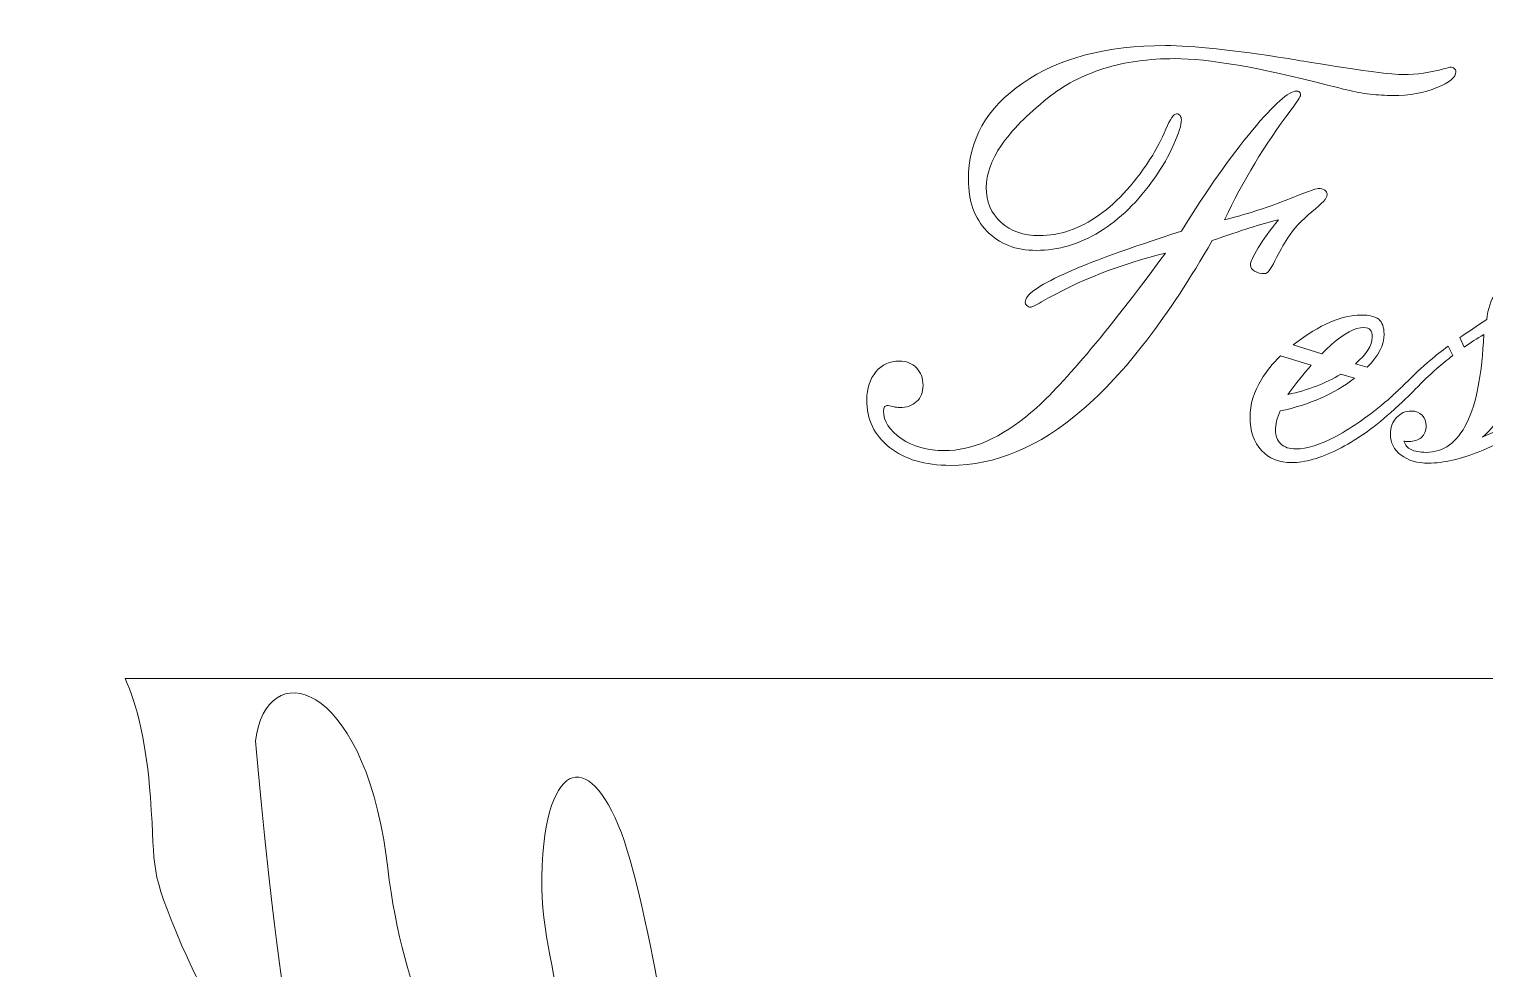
# Model space of a CAD drawing. Header units: millimetres. Extents: x 1606 to 2727, y 1477 to 2393.
# Drawn here: x 2480.6 to 2604.1, y 2123.7 to 2203.4 of the extents above; entities that cross this region are included whole.
import ezdxf

# ---------------------------------------------------------------- set-up
doc = ezdxf.new("R2010")
doc.units = ezdxf.units.MM
doc.header["$MEASUREMENT"] = 0
doc.layers.add('Camada 1', color=7, linetype='Continuous')

msp = doc.modelspace()

# ---------------------------------------------------------------- linework, layer by layer
at = {"layer": 'Camada 1', "color": 250, "lineweight": 20}
for points, knots in [([(2446.8405, 1923.272), (2568.1657, 1923.272), (2597.2433, 1923.2716), (2726.8406, 1923.2716), (2726.8406, 1923.2716), (2726.8406, 1923.2716), (2726.8406, 2263.2716), (2726.8406, 2263.2716), (2726.8406, 2263.2716), (2597.0922, 2263.2716), (2568.4792, 2263.2716), (2446.8405, 2263.2716), (2446.8405, 2263.2716), (2436.4123, 2263.2716), (2425.7687, 2263.2716), (2415.3405, 2263.2716), (2415.3405, 2263.2716), (2415.3405, 2263.2716), (2400.3405, 2263.2716), (2400.3405, 2263.2716), (2400.3405, 2263.2716), (2400.3405, 2263.2716), (2400.3405, 2260.2718), (2400.3405, 2260.2718), (2400.3405, 2260.2718), (2400.3405, 2260.2718), (2356.3405, 2260.2718), (2356.3405, 2260.2718), (2356.3405, 2260.2718), (2356.3405, 2260.2718), (2356.3405, 2263.2716), (2356.3405, 2263.2716), (2356.3405, 2263.2716), (2356.3405, 2263.2716), (2341.3405, 2263.2716), (2341.3405, 2263.2716), (2341.3405, 2263.2716), (2341.3405, 2263.2716), (2341.3405, 1923.272), (2341.3405, 1923.272), (2341.3405, 1923.272), (2341.3405, 1923.272), (2356.3405, 1923.272), (2356.3405, 1923.272), (2356.3405, 1923.272), (2356.3405, 1923.272), (2356.3405, 1926.2718), (2356.3405, 1926.2718), (2356.3405, 1926.2718), (2356.3405, 1926.2718), (2400.3405, 1926.2718), (2400.3405, 1926.2718), (2400.3405, 1926.2718), (2400.3405, 1926.2718), (2400.3405, 1923.272), (2400.3405, 1923.272), (2400.3405, 1923.272), (2400.3405, 1923.272), (2415.3405, 1923.272), (2415.3405, 1923.272), (2415.3405, 1923.272), (2425.7687, 1923.272), (2436.4123, 1923.272), (2446.8405, 1923.272)], [0, 0, 0, 0, 0.05882353, 0.05882353, 0.05882353, 0.05882353, 0.11764706, 0.11764706, 0.11764706, 0.11764706, 0.17647059, 0.17647059, 0.17647059, 0.17647059, 0.23529412, 0.23529412, 0.23529412, 0.23529412, 0.29411765, 0.29411765, 0.29411765, 0.29411765, 0.35294118, 0.35294118, 0.35294118, 0.35294118, 0.41176471, 0.41176471, 0.41176471, 0.41176471, 0.47058824, 0.47058824, 0.47058824, 0.47058824, 0.52941176, 0.52941176, 0.52941176, 0.52941176, 0.58823529, 0.58823529, 0.58823529, 0.58823529, 0.64705882, 0.64705882, 0.64705882, 0.64705882, 0.70588235, 0.70588235, 0.70588235, 0.70588235, 0.76470588, 0.76470588, 0.76470588, 0.76470588, 0.82352941, 0.82352941, 0.82352941, 0.82352941, 0.88235294, 0.88235294, 0.88235294, 0.88235294, 1, 1, 1, 1]), ([(2600.7049, 2200.0187), (2599.4973, 2199.69), (2598.3359, 2199.5215), (2597.2354, 2199.5215), (2597.2354, 2199.5215), (2596.2344, 2199.5215), (2593.8807, 2199.8182), (2590.182, 2200.4196), (2590.182, 2200.4196), (2589.1198, 2200.588), (2588.3097, 2200.7244), (2587.7365, 2200.8206), (2587.7365, 2200.8206), (2587.7365, 2200.8206), (2587.4461, 2200.8687), (2587.4461, 2200.8687), (2587.4461, 2200.8687), (2582.8075, 2201.6065), (2579.338, 2201.9753), (2577.0378, 2201.9753), (2577.0378, 2201.9753), (2572.04, 2201.9753), (2567.9975, 2200.9168), (2564.9254, 2198.7998), (2564.9254, 2198.7998), (2561.8458, 2196.6909), (2560.3097, 2193.9645), (2560.3097, 2190.6206), (2560.3097, 2190.6206), (2560.3097, 2188.7923), (2560.8294, 2187.3328), (2561.8763, 2186.2423), (2561.8763, 2186.2423), (2562.9232, 2185.1517), (2564.3293, 2184.6065), (2566.087, 2184.6065), (2566.087, 2184.6065), (2567.9363, 2184.6065), (2569.7246, 2185.1277), (2571.4363, 2186.1782), (2571.4363, 2186.1782), (2573.1558, 2187.2286), (2574.7147, 2188.7602), (2576.1208, 2190.7649), (2576.1208, 2190.7649), (2576.778, 2191.6872), (2577.3206, 2192.6333), (2577.7409, 2193.6036), (2577.7409, 2193.6036), (2578.1689, 2194.5819), (2578.3828, 2195.2635), (2578.3828, 2195.6725), (2578.3828, 2195.6725), (2578.3828, 2195.8329), (2578.3446, 2195.9532), (2578.2682, 2196.0494), (2578.2682, 2196.0494), (2578.1917, 2196.1455), (2578.0925, 2196.1937), (2577.955, 2196.1937), (2577.955, 2196.1937), (2577.7334, 2196.1937), (2577.4276, 2195.7527), (2577.0532, 2194.8786), (2577.0532, 2194.8786), (2576.671, 2193.9966), (2576.2966, 2193.275), (2575.945, 2192.6894), (2575.945, 2192.6894), (2574.539, 2190.4522), (2573.0258, 2188.7522), (2571.3905, 2187.5975), (2571.3905, 2187.5975), (2569.7551, 2186.4347), (2568.0663, 2185.8574), (2566.3239, 2185.8574), (2566.3239, 2185.8574), (2564.9942, 2185.8574), (2563.9091, 2186.2343), (2563.0762, 2186.9961), (2563.0762, 2186.9961), (2562.2432, 2187.7578), (2561.8228, 2188.7362), (2561.8228, 2189.947), (2561.8228, 2189.947), (2561.8228, 2191.0857), (2562.2585, 2192.2885), (2563.122, 2193.5395), (2563.122, 2193.5395), (2563.9854, 2194.7903), (2565.2846, 2196.1135), (2567.0193, 2197.5088), (2567.0193, 2197.5088), (2568.4025, 2198.6235), (2569.9996, 2199.4574), (2571.8032, 2200.0267), (2571.8032, 2200.0267), (2573.6143, 2200.588), (2575.6165, 2200.8687), (2577.8249, 2200.8687), (2577.8249, 2200.8687), (2580.6601, 2200.8687), (2584.9778, 2200.1229), (2590.7704, 2198.6315), (2590.7704, 2198.6315), (2591.4964, 2198.4471), (2592.0465, 2198.3026), (2592.421, 2198.2145), (2592.421, 2198.2145), (2593.063, 2198.0541), (2593.7201, 2197.9339), (2594.385, 2197.8616), (2594.385, 2197.8616), (2595.0422, 2197.7815), (2595.6917, 2197.7413), (2596.3184, 2197.7413), (2596.3184, 2197.7413), (2597.7322, 2197.7413), (2598.9854, 2197.9659), (2600.0553, 2198.4068), (2600.0553, 2198.4068), (2601.1329, 2198.856), (2601.6677, 2199.3051), (2601.6677, 2199.7623), (2601.6677, 2199.7623), (2601.6677, 2199.8663), (2601.6219, 2199.9626), (2601.5302, 2200.0267), (2601.5302, 2200.0267), (2601.4461, 2200.0989), (2601.3392, 2200.1391), (2601.2169, 2200.1391), (2601.2169, 2200.1391), (2601.148, 2200.1391), (2600.9723, 2200.0989), (2600.7049, 2200.0187)], [0, 0, 0, 0, 0.02857143, 0.02857143, 0.02857143, 0.02857143, 0.05714286, 0.05714286, 0.05714286, 0.05714286, 0.08571429, 0.08571429, 0.08571429, 0.08571429, 0.11428571, 0.11428571, 0.11428571, 0.11428571, 0.14285714, 0.14285714, 0.14285714, 0.14285714, 0.17142857, 0.17142857, 0.17142857, 0.17142857, 0.2, 0.2, 0.2, 0.2, 0.22857143, 0.22857143, 0.22857143, 0.22857143, 0.25714286, 0.25714286, 0.25714286, 0.25714286, 0.28571429, 0.28571429, 0.28571429, 0.28571429, 0.31428571, 0.31428571, 0.31428571, 0.31428571, 0.34285714, 0.34285714, 0.34285714, 0.34285714, 0.37142857, 0.37142857, 0.37142857, 0.37142857, 0.4, 0.4, 0.4, 0.4, 0.42857143, 0.42857143, 0.42857143, 0.42857143, 0.45714286, 0.45714286, 0.45714286, 0.45714286, 0.48571429, 0.48571429, 0.48571429, 0.48571429, 0.51428571, 0.51428571, 0.51428571, 0.51428571, 0.54285714, 0.54285714, 0.54285714, 0.54285714, 0.57142857, 0.57142857, 0.57142857, 0.57142857, 0.6, 0.6, 0.6, 0.6, 0.62857143, 0.62857143, 0.62857143, 0.62857143, 0.65714286, 0.65714286, 0.65714286, 0.65714286, 0.68571429, 0.68571429, 0.68571429, 0.68571429, 0.71428571, 0.71428571, 0.71428571, 0.71428571, 0.74285714, 0.74285714, 0.74285714, 0.74285714, 0.77142857, 0.77142857, 0.77142857, 0.77142857, 0.8, 0.8, 0.8, 0.8, 0.82857143, 0.82857143, 0.82857143, 0.82857143, 0.85714286, 0.85714286, 0.85714286, 0.85714286, 0.88571429, 0.88571429, 0.88571429, 0.88571429, 0.91428571, 0.91428571, 0.91428571, 0.91428571, 0.94285714, 0.94285714, 0.94285714, 0.94285714, 1, 1, 1, 1]), ([(2582.0509, 2187.2045), (2583.587, 2190.4762), (2585.4593, 2193.5715), (2587.6678, 2196.4985), (2587.6678, 2196.4985), (2588.218, 2197.236), (2588.4931, 2197.6612), (2588.4931, 2197.7895), (2588.4931, 2197.7895), (2588.4931, 2197.8937), (2588.4625, 2197.9819), (2588.409, 2198.038), (2588.409, 2198.038), (2588.3479, 2198.0862), (2588.2561, 2198.1183), (2588.1339, 2198.1183), (2588.1339, 2198.1183), (2587.492, 2198.1183), (2586.254, 2197.0115), (2584.4123, 2194.8065), (2584.4123, 2194.8065), (2582.5707, 2192.6012), (2580.5608, 2189.7385), (2578.3828, 2186.2343), (2578.3828, 2186.2343), (2573.9047, 2184.807), (2570.5805, 2183.5961), (2568.4025, 2182.6017), (2568.4025, 2182.6017), (2566.2246, 2181.6073), (2565.1318, 2180.8135), (2565.1318, 2180.2201), (2565.1318, 2180.2201), (2565.1318, 2180.1078), (2565.1776, 2180.0116), (2565.2693, 2179.9234), (2565.2693, 2179.9234), (2565.361, 2179.8432), (2565.4604, 2179.7952), (2565.5826, 2179.7952), (2565.5826, 2179.7952), (2565.6744, 2179.7952), (2565.9876, 2179.9474), (2566.5225, 2180.2442), (2566.5225, 2180.2442), (2569.671, 2182.0564), (2573.1786, 2183.4357), (2577.0378, 2184.3739), (2577.0378, 2184.3739), (2571.9636, 2177.5098), (2568.158, 2173.0031), (2565.6208, 2170.8541), (2565.6208, 2170.8541), (2563.0838, 2168.697), (2560.6307, 2167.6224), (2558.2617, 2167.6224), (2558.2617, 2167.6224), (2556.825, 2167.6224), (2555.61, 2167.9673), (2554.6088, 2168.6489), (2554.6088, 2168.6489), (2553.6077, 2169.3305), (2553.111, 2170.1163), (2553.111, 2170.9985), (2553.111, 2170.9985), (2553.1263, 2171.1508), (2553.1493, 2171.263), (2553.1874, 2171.3271), (2553.1874, 2171.3271), (2553.2257, 2171.3913), (2553.2945, 2171.4314), (2553.4014, 2171.4474), (2553.4014, 2171.4474), (2553.5237, 2171.4474), (2553.6994, 2171.4154), (2553.9364, 2171.3592), (2553.9364, 2171.3592), (2554.1733, 2171.3032), (2554.349, 2171.279), (2554.456, 2171.279), (2554.456, 2171.279), (2555.0674, 2171.279), (2555.5489, 2171.4474), (2555.9156, 2171.7842), (2555.9156, 2171.7842), (2556.2823, 2172.1209), (2556.4658, 2172.5781), (2556.4658, 2173.1555), (2556.4658, 2173.1555), (2556.4658, 2173.7649), (2556.2748, 2174.2621), (2555.9003, 2174.647), (2555.9003, 2174.647), (2555.5335, 2175.0318), (2555.0444, 2175.2243), (2554.4484, 2175.2243), (2554.4484, 2175.2243), (2553.6383, 2175.2243), (2552.9811, 2174.9196), (2552.4615, 2174.3022), (2552.4615, 2174.3022), (2551.9494, 2173.6928), (2551.6896, 2172.907), (2551.6896, 2171.9527), (2551.6896, 2171.9527), (2551.6896, 2170.2686), (2552.3316, 2168.9215), (2553.6154, 2167.9031), (2553.6154, 2167.9031), (2554.8992, 2166.8847), (2556.6264, 2166.3716), (2558.789, 2166.3716), (2558.789, 2166.3716), (2562.5794, 2166.3716), (2566.2933, 2167.9271), (2569.9385, 2171.0465), (2569.9385, 2171.0465), (2573.5837, 2174.1658), (2577.2671, 2178.9612), (2580.9964, 2185.4324), (2580.9964, 2185.4324), (2582.2497, 2185.8734), (2583.312, 2186.2343), (2584.1755, 2186.5069), (2584.1755, 2186.5069), (2585.0389, 2186.7794), (2585.8566, 2187.0121), (2586.6132, 2187.2045), (2586.6132, 2187.2045), (2585.9025, 2186.3225), (2585.3217, 2185.5286), (2584.8938, 2184.8149), (2584.8938, 2184.8149), (2584.4581, 2184.1013), (2584.2442, 2183.6121), (2584.2442, 2183.3636), (2584.2442, 2183.3636), (2584.2442, 2183.147), (2584.3588, 2182.9706), (2584.588, 2182.8343), (2584.588, 2182.8343), (2584.825, 2182.698), (2585.1154, 2182.6338), (2585.4745, 2182.6338), (2585.4745, 2182.6338), (2585.6808, 2182.6338), (2585.9637, 2182.9947), (2586.3227, 2183.7243), (2586.3227, 2183.7243), (2586.6819, 2184.4541), (2587.0411, 2185.1036), (2587.4003, 2185.6649), (2587.4003, 2185.6649), (2587.9047, 2186.4347), (2588.5925, 2187.1725), (2589.456, 2187.8782), (2589.456, 2187.8782), (2590.3194, 2188.5837), (2590.7551, 2189.0568), (2590.7551, 2189.3135), (2590.7551, 2189.3135), (2590.7551, 2189.482), (2590.6863, 2189.6183), (2590.5564, 2189.7065), (2590.5564, 2189.7065), (2590.4188, 2189.8027), (2590.2278, 2189.8509), (2589.9756, 2189.8509), (2589.9756, 2189.8509), (2589.8227, 2189.8509), (2588.8904, 2189.514), (2587.1863, 2188.8405), (2587.1863, 2188.8405), (2585.4745, 2188.1749), (2583.7628, 2187.6297), (2582.0509, 2187.2045)], [0, 0, 0, 0, 0.02222222, 0.02222222, 0.02222222, 0.02222222, 0.04444444, 0.04444444, 0.04444444, 0.04444444, 0.06666667, 0.06666667, 0.06666667, 0.06666667, 0.08888889, 0.08888889, 0.08888889, 0.08888889, 0.11111111, 0.11111111, 0.11111111, 0.11111111, 0.13333333, 0.13333333, 0.13333333, 0.13333333, 0.15555556, 0.15555556, 0.15555556, 0.15555556, 0.17777778, 0.17777778, 0.17777778, 0.17777778, 0.2, 0.2, 0.2, 0.2, 0.22222222, 0.22222222, 0.22222222, 0.22222222, 0.24444444, 0.24444444, 0.24444444, 0.24444444, 0.26666667, 0.26666667, 0.26666667, 0.26666667, 0.28888889, 0.28888889, 0.28888889, 0.28888889, 0.31111111, 0.31111111, 0.31111111, 0.31111111, 0.33333333, 0.33333333, 0.33333333, 0.33333333, 0.35555556, 0.35555556, 0.35555556, 0.35555556, 0.37777778, 0.37777778, 0.37777778, 0.37777778, 0.4, 0.4, 0.4, 0.4, 0.42222222, 0.42222222, 0.42222222, 0.42222222, 0.44444444, 0.44444444, 0.44444444, 0.44444444, 0.46666667, 0.46666667, 0.46666667, 0.46666667, 0.48888889, 0.48888889, 0.48888889, 0.48888889, 0.51111111, 0.51111111, 0.51111111, 0.51111111, 0.53333333, 0.53333333, 0.53333333, 0.53333333, 0.55555556, 0.55555556, 0.55555556, 0.55555556, 0.57777778, 0.57777778, 0.57777778, 0.57777778, 0.6, 0.6, 0.6, 0.6, 0.62222222, 0.62222222, 0.62222222, 0.62222222, 0.64444444, 0.64444444, 0.64444444, 0.64444444, 0.66666667, 0.66666667, 0.66666667, 0.66666667, 0.68888889, 0.68888889, 0.68888889, 0.68888889, 0.71111111, 0.71111111, 0.71111111, 0.71111111, 0.73333333, 0.73333333, 0.73333333, 0.73333333, 0.75555556, 0.75555556, 0.75555556, 0.75555556, 0.77777778, 0.77777778, 0.77777778, 0.77777778, 0.8, 0.8, 0.8, 0.8, 0.82222222, 0.82222222, 0.82222222, 0.82222222, 0.84444444, 0.84444444, 0.84444444, 0.84444444, 0.86666667, 0.86666667, 0.86666667, 0.86666667, 0.88888889, 0.88888889, 0.88888889, 0.88888889, 0.91111111, 0.91111111, 0.91111111, 0.91111111, 0.93333333, 0.93333333, 0.93333333, 0.93333333, 0.95555556, 0.95555556, 0.95555556, 0.95555556, 1, 1, 1, 1]), ([(2605.0149, 2180.9338), (2604.6252, 2180.3805), (2604.3806, 2179.6427), (2604.2812, 2178.7366), (2604.2812, 2178.7366), (2603.4577, 2178.2053), (2602.7, 2177.6952), (2602.0075, 2177.2068), (2602.0075, 2177.2068), (2602.0075, 2177.2068), (2602.383, 2176.4123), (2602.383, 2176.4123), (2602.383, 2176.4123), (2602.9172, 2176.7849), (2603.4658, 2177.1374), (2604.0291, 2177.4697), (2604.0291, 2177.4697), (2603.8991, 2174.1418), (2603.4177, 2171.648), (2602.6, 2169.98), (2602.6, 2169.98), (2601.7748, 2168.3121), (2600.6284, 2167.4781), (2599.1459, 2167.4781), (2599.1459, 2167.4781), (2598.5957, 2167.4781), (2598.1677, 2167.5583), (2597.8621, 2167.7106), (2597.8621, 2167.7106), (2597.5564, 2167.871), (2597.3577, 2168.1036), (2597.2661, 2168.4164), (2597.2661, 2168.4164), (2597.2966, 2168.4164), (2597.3424, 2168.4164), (2597.4035, 2168.4083), (2597.4035, 2168.4083), (2597.457, 2168.4003), (2597.5488, 2168.3923), (2597.671, 2168.3923), (2597.671, 2168.3923), (2598.1142, 2168.3923), (2598.4734, 2168.5126), (2598.7409, 2168.7451), (2598.7409, 2168.7451), (2599.0083, 2168.9857), (2599.1459, 2169.3144), (2599.1459, 2169.7314), (2599.1459, 2169.7314), (2599.1459, 2170.0923), (2599.0312, 2170.389), (2598.802, 2170.6295), (2598.802, 2170.6295), (2598.5727, 2170.8621), (2598.2671, 2170.9824), (2597.9002, 2170.9824), (2597.9002, 2170.9824), (2597.3959, 2170.9824), (2596.9756, 2170.7978), (2596.6317, 2170.4291), (2596.6317, 2170.4291), (2596.2879, 2170.0603), (2596.1197, 2169.5871), (2596.1197, 2169.0097), (2596.1197, 2169.0097), (2596.1197, 2168.288), (2596.4177, 2167.7027), (2597.0138, 2167.2456), (2597.0138, 2167.2456), (2597.6099, 2166.7885), (2598.3894, 2166.564), (2599.3446, 2166.564), (2599.3446, 2166.564), (2600.6208, 2166.564), (2602.0729, 2166.8927), (2603.6929, 2167.5502), (2603.6929, 2167.5502), (2605.3129, 2168.2078), (2606.9407, 2169.1461), (2608.5837, 2170.3729), (2608.5837, 2170.3729), (2609.6077, 2171.0946), (2610.4484, 2171.7763), (2611.0978, 2172.4177), (2611.0978, 2172.4177), (2611.6561, 2172.9691), (2612.1007, 2173.4062), (2612.695, 2173.9332), (2612.695, 2173.9332), (2613.7726, 2174.8956), (2614.7813, 2175.7456), (2615.7059, 2176.4753), (2615.7059, 2176.4753), (2614.4221, 2174.8475), (2613.4898, 2173.4281), (2612.9014, 2172.2012), (2612.9014, 2172.2012), (2612.3206, 2170.9824), (2612.0301, 2169.8518), (2612.0301, 2168.8173), (2612.0301, 2168.8173), (2612.0301, 2168.1357), (2612.2289, 2167.5904), (2612.6262, 2167.1975), (2612.6262, 2167.1975), (2613.0161, 2166.8045), (2613.5585, 2166.612), (2614.2463, 2166.612), (2614.2463, 2166.612), (2615.2475, 2166.612), (2616.4625, 2166.981), (2617.8992, 2167.7267), (2617.8992, 2167.7267), (2619.3282, 2168.4724), (2620.878, 2169.5412), (2622.5302, 2170.9343), (2622.5302, 2170.9343), (2622.7206, 2171.0948), (2622.903, 2171.243), (2623.0722, 2171.385), (2623.0722, 2171.385), (2622.863, 2170.7304), (2622.7594, 2170.0569), (2622.7594, 2169.3626), (2622.7594, 2169.3626), (2622.7594, 2168.4724), (2622.9276, 2167.7828), (2623.2714, 2167.2937), (2623.2714, 2167.2937), (2623.6153, 2166.8046), (2624.1043, 2166.564), (2624.731, 2166.564), (2624.731, 2166.564), (2625.3271, 2166.564), (2626.0072, 2166.7965), (2626.7715, 2167.2615), (2626.7715, 2167.2615), (2627.5356, 2167.7188), (2628.3609, 2168.4164), (2629.2628, 2169.3385), (2629.2628, 2169.3385), (2629.2474, 2169.2823), (2629.2322, 2169.2102), (2629.2245, 2169.1381), (2629.2245, 2169.1381), (2629.2168, 2169.0739), (2629.2168, 2168.9616), (2629.2168, 2168.8253), (2629.2168, 2168.8253), (2629.2168, 2168.1518), (2629.4232, 2167.6145), (2629.8281, 2167.2135), (2629.8281, 2167.2135), (2630.2409, 2166.8126), (2630.791, 2166.612), (2631.4789, 2166.612), (2631.4789, 2166.612), (2632.4341, 2166.612), (2633.6721, 2167.005), (2635.1852, 2167.7988), (2635.1852, 2167.7988), (2636.6983, 2168.5926), (2638.2878, 2169.6834), (2639.9461, 2171.0786), (2639.9461, 2171.0786), (2639.9461, 2171.0786), (2640.0607, 2171.1747), (2640.0607, 2171.1747), (2640.0607, 2171.1747), (2641.334, 2172.2431), (2642.5926, 2173.4685), (2643.8511, 2174.5909), (2643.8511, 2174.5909), (2644.2658, 2174.9557), (2644.6909, 2175.3069), (2645.1264, 2175.6441), (2645.1264, 2175.6441), (2645.1264, 2175.6441), (2644.8119, 2176.4951), (2644.8119, 2176.4951), (2644.8119, 2176.4951), (2644.2546, 2176.0808), (2643.7484, 2175.6838), (2643.2932, 2175.3046), (2643.2932, 2175.3046), (2642.5203, 2174.6607), (2641.7332, 2173.9067), (2640.9778, 2173.2196), (2640.9778, 2173.2196), (2640.29, 2172.5942), (2639.6481, 2172.0409), (2639.052, 2171.5758), (2639.052, 2171.5758), (2637.623, 2170.4291), (2636.2627, 2169.5229), (2634.9788, 2168.8574), (2634.9788, 2168.8574), (2633.6874, 2168.1918), (2632.7168, 2167.8631), (2632.0596, 2167.8631), (2632.0596, 2167.8631), (2631.838, 2167.8631), (2631.6851, 2167.9031), (2631.6011, 2167.9834), (2631.6011, 2167.9834), (2631.5171, 2168.0554), (2631.4789, 2168.1998), (2631.4789, 2168.4003), (2631.4789, 2168.4003), (2631.4789, 2168.9054), (2632.0444, 2169.8518), (2633.1829, 2171.255), (2633.1829, 2171.255), (2633.493, 2171.6371), (2633.8348, 2172.0413), (2634.2086, 2172.4674), (2634.2086, 2172.4674), (2634.2086, 2172.4674), (2631.679, 2173.2305), (2631.679, 2173.2305), (2631.679, 2173.2305), (2631.679, 2173.2305), (2629.0794, 2170.3329), (2629.0794, 2170.3329), (2629.0794, 2170.3329), (2628.3915, 2169.5469), (2627.7267, 2168.9295), (2627.0771, 2168.4805), (2627.0771, 2168.4805), (2626.4275, 2168.0395), (2625.9003, 2167.8149), (2625.4952, 2167.8149), (2625.4952, 2167.8149), (2625.3042, 2167.8149), (2625.1437, 2167.8791), (2625.0138, 2168.0154), (2625.0138, 2168.0154), (2624.8839, 2168.1436), (2624.8227, 2168.3201), (2624.8227, 2168.5446), (2624.8227, 2168.5446), (2624.8227, 2169.1701), (2625.2889, 2170.1564), (2626.2136, 2171.5037), (2626.2136, 2171.5037), (2626.8483, 2172.4285), (2627.6019, 2173.3267), (2628.4695, 2174.1986), (2628.4695, 2174.1986), (2628.4695, 2174.1986), (2625.5807, 2175.0701), (2625.5807, 2175.0701), (2625.5807, 2175.0701), (2625.1583, 2174.6707), (2624.7789, 2174.2752), (2624.4522, 2173.872), (2624.4522, 2173.872), (2624.266, 2173.7218), (2624.0325, 2173.5123), (2623.7528, 2173.2437), (2623.7528, 2173.2437), (2623.1186, 2172.6262), (2622.5225, 2172.105), (2621.9494, 2171.664), (2621.9494, 2171.664), (2620.4286, 2170.4451), (2619.0454, 2169.5068), (2617.8075, 2168.8493), (2617.8075, 2168.8493), (2616.5695, 2168.1918), (2615.576, 2167.8631), (2614.8348, 2167.8631), (2614.8348, 2167.8631), (2614.5596, 2167.8631), (2614.3609, 2167.9511), (2614.2387, 2168.1196), (2614.2387, 2168.1196), (2614.1087, 2168.296), (2614.0476, 2168.5606), (2614.0476, 2168.9215), (2614.0476, 2168.9215), (2614.0476, 2169.5951), (2614.3381, 2170.4451), (2614.9188, 2171.4634), (2614.9188, 2171.4634), (2615.4996, 2172.4899), (2616.409, 2173.7409), (2617.6317, 2175.2082), (2617.6317, 2175.2082), (2617.6317, 2175.2082), (2622.8741, 2181.5272), (2622.8741, 2181.5272), (2622.8741, 2181.5272), (2622.8741, 2181.5272), (2627.2605, 2181.5272), (2627.2605, 2181.5272), (2627.2605, 2181.5272), (2627.2605, 2181.5272), (2628.0017, 2182.3451), (2628.0017, 2182.3451), (2628.0017, 2182.3451), (2628.0017, 2182.3451), (2623.4548, 2182.3451), (2623.4548, 2182.3451), (2623.4548, 2182.3451), (2623.4548, 2182.3451), (2627.3065, 2187.0442), (2627.3065, 2187.0442), (2627.3065, 2187.0442), (2627.3905, 2187.1725), (2627.4515, 2187.2769), (2627.4821, 2187.373), (2627.4821, 2187.373), (2627.5126, 2187.4691), (2627.528, 2187.5654), (2627.528, 2187.6777), (2627.528, 2187.6777), (2627.528, 2187.8861), (2627.3751, 2188.0545), (2627.0771, 2188.1989), (2627.0771, 2188.1989), (2626.7791, 2188.3352), (2626.3893, 2188.4073), (2625.8926, 2188.4073), (2625.8926, 2188.4073), (2625.6251, 2188.4073), (2625.396, 2188.3593), (2625.2125, 2188.263), (2625.2125, 2188.263), (2625.0214, 2188.1749), (2624.8456, 2188.0225), (2624.6852, 2187.822), (2624.6852, 2187.822), (2624.6852, 2187.822), (2620.5203, 2182.3451), (2620.5203, 2182.3451), (2620.5203, 2182.3451), (2620.5203, 2182.3451), (2616.5312, 2182.3451), (2616.5312, 2182.3451), (2616.5312, 2182.3451), (2616.5312, 2182.3451), (2615.7977, 2181.5272), (2615.7977, 2181.5272), (2615.7977, 2181.5272), (2615.7977, 2181.5272), (2619.7333, 2181.5272), (2619.7333, 2181.5272), (2619.7333, 2181.5272), (2619.7333, 2181.5272), (2617.7616, 2179.2498), (2617.7616, 2179.2498), (2617.7616, 2179.2498), (2617.7616, 2179.2498), (2615.9963, 2177.8145), (2615.9963, 2177.8145), (2615.9963, 2177.8145), (2613.6803, 2175.9314), (2611.4906, 2173.9953), (2609.2256, 2172.0649), (2609.2256, 2172.0649), (2607.5978, 2170.6696), (2605.8325, 2169.571), (2603.9221, 2168.7692), (2603.9221, 2168.7692), (2604.6633, 2169.3626), (2605.2365, 2170.1484), (2605.6262, 2171.1186), (2605.6262, 2171.1186), (2606.0083, 2172.0889), (2606.207, 2173.2196), (2606.207, 2174.5027), (2606.207, 2174.5027), (2606.207, 2175.2886), (2606.1306, 2176.0022), (2605.9778, 2176.6437), (2605.9778, 2176.6437), (2605.8325, 2177.2852), (2605.6033, 2177.8626), (2605.29, 2178.3598), (2605.29, 2178.3598), (2605.8554, 2178.6565), (2606.3064, 2179.0334), (2606.635, 2179.4904), (2606.635, 2179.4904), (2606.9635, 2179.9395), (2607.1241, 2180.3965), (2607.1241, 2180.8537), (2607.1241, 2180.8537), (2607.1241, 2181.1343), (2607.0554, 2181.3587), (2606.9101, 2181.5191), (2606.9101, 2181.5191), (2606.7725, 2181.6876), (2606.5815, 2181.7677), (2606.337, 2181.7677), (2606.337, 2181.7677), (2605.8478, 2181.7677), (2605.4045, 2181.4871), (2605.0149, 2180.9338)], [0, 0, 0, 0, 0.00990099, 0.00990099, 0.00990099, 0.00990099, 0.01980198, 0.01980198, 0.01980198, 0.01980198, 0.02970297, 0.02970297, 0.02970297, 0.02970297, 0.03960396, 0.03960396, 0.03960396, 0.03960396, 0.04950495, 0.04950495, 0.04950495, 0.04950495, 0.05940594, 0.05940594, 0.05940594, 0.05940594, 0.06930693, 0.06930693, 0.06930693, 0.06930693, 0.07920792, 0.07920792, 0.07920792, 0.07920792, 0.08910891, 0.08910891, 0.08910891, 0.08910891, 0.0990099, 0.0990099, 0.0990099, 0.0990099, 0.10891089, 0.10891089, 0.10891089, 0.10891089, 0.11881188, 0.11881188, 0.11881188, 0.11881188, 0.12871287, 0.12871287, 0.12871287, 0.12871287, 0.13861386, 0.13861386, 0.13861386, 0.13861386, 0.14851485, 0.14851485, 0.14851485, 0.14851485, 0.15841584, 0.15841584, 0.15841584, 0.15841584, 0.16831683, 0.16831683, 0.16831683, 0.16831683, 0.17821782, 0.17821782, 0.17821782, 0.17821782, 0.18811881, 0.18811881, 0.18811881, 0.18811881, 0.1980198, 0.1980198, 0.1980198, 0.1980198, 0.20792079, 0.20792079, 0.20792079, 0.20792079, 0.21782178, 0.21782178, 0.21782178, 0.21782178, 0.22772277, 0.22772277, 0.22772277, 0.22772277, 0.23762376, 0.23762376, 0.23762376, 0.23762376, 0.24752475, 0.24752475, 0.24752475, 0.24752475, 0.25742574, 0.25742574, 0.25742574, 0.25742574, 0.26732673, 0.26732673, 0.26732673, 0.26732673, 0.27722772, 0.27722772, 0.27722772, 0.27722772, 0.28712871, 0.28712871, 0.28712871, 0.28712871, 0.2970297, 0.2970297, 0.2970297, 0.2970297, 0.30693069, 0.30693069, 0.30693069, 0.30693069, 0.31683168, 0.31683168, 0.31683168, 0.31683168, 0.32673267, 0.32673267, 0.32673267, 0.32673267, 0.33663366, 0.33663366, 0.33663366, 0.33663366, 0.34653465, 0.34653465, 0.34653465, 0.34653465, 0.35643564, 0.35643564, 0.35643564, 0.35643564, 0.36633663, 0.36633663, 0.36633663, 0.36633663, 0.37623762, 0.37623762, 0.37623762, 0.37623762, 0.38613861, 0.38613861, 0.38613861, 0.38613861, 0.3960396, 0.3960396, 0.3960396, 0.3960396, 0.40594059, 0.40594059, 0.40594059, 0.40594059, 0.41584158, 0.41584158, 0.41584158, 0.41584158, 0.42574257, 0.42574257, 0.42574257, 0.42574257, 0.43564356, 0.43564356, 0.43564356, 0.43564356, 0.44554455, 0.44554455, 0.44554455, 0.44554455, 0.45544554, 0.45544554, 0.45544554, 0.45544554, 0.46534653, 0.46534653, 0.46534653, 0.46534653, 0.47524752, 0.47524752, 0.47524752, 0.47524752, 0.48514851, 0.48514851, 0.48514851, 0.48514851, 0.4950495, 0.4950495, 0.4950495, 0.4950495, 0.5049505, 0.5049505, 0.5049505, 0.5049505, 0.51485149, 0.51485149, 0.51485149, 0.51485149, 0.52475248, 0.52475248, 0.52475248, 0.52475248, 0.53465347, 0.53465347, 0.53465347, 0.53465347, 0.54455446, 0.54455446, 0.54455446, 0.54455446, 0.55445545, 0.55445545, 0.55445545, 0.55445545, 0.56435644, 0.56435644, 0.56435644, 0.56435644, 0.57425743, 0.57425743, 0.57425743, 0.57425743, 0.58415842, 0.58415842, 0.58415842, 0.58415842, 0.59405941, 0.59405941, 0.59405941, 0.59405941, 0.6039604, 0.6039604, 0.6039604, 0.6039604, 0.61386139, 0.61386139, 0.61386139, 0.61386139, 0.62376238, 0.62376238, 0.62376238, 0.62376238, 0.63366337, 0.63366337, 0.63366337, 0.63366337, 0.64356436, 0.64356436, 0.64356436, 0.64356436, 0.65346535, 0.65346535, 0.65346535, 0.65346535, 0.66336634, 0.66336634, 0.66336634, 0.66336634, 0.67326733, 0.67326733, 0.67326733, 0.67326733, 0.68316832, 0.68316832, 0.68316832, 0.68316832, 0.69306931, 0.69306931, 0.69306931, 0.69306931, 0.7029703, 0.7029703, 0.7029703, 0.7029703, 0.71287129, 0.71287129, 0.71287129, 0.71287129, 0.72277228, 0.72277228, 0.72277228, 0.72277228, 0.73267327, 0.73267327, 0.73267327, 0.73267327, 0.74257426, 0.74257426, 0.74257426, 0.74257426, 0.75247525, 0.75247525, 0.75247525, 0.75247525, 0.76237624, 0.76237624, 0.76237624, 0.76237624, 0.77227723, 0.77227723, 0.77227723, 0.77227723, 0.78217822, 0.78217822, 0.78217822, 0.78217822, 0.79207921, 0.79207921, 0.79207921, 0.79207921, 0.8019802, 0.8019802, 0.8019802, 0.8019802, 0.81188119, 0.81188119, 0.81188119, 0.81188119, 0.82178218, 0.82178218, 0.82178218, 0.82178218, 0.83168317, 0.83168317, 0.83168317, 0.83168317, 0.84158416, 0.84158416, 0.84158416, 0.84158416, 0.85148515, 0.85148515, 0.85148515, 0.85148515, 0.86138614, 0.86138614, 0.86138614, 0.86138614, 0.87128713, 0.87128713, 0.87128713, 0.87128713, 0.88118812, 0.88118812, 0.88118812, 0.88118812, 0.89108911, 0.89108911, 0.89108911, 0.89108911, 0.9009901, 0.9009901, 0.9009901, 0.9009901, 0.91089109, 0.91089109, 0.91089109, 0.91089109, 0.92079208, 0.92079208, 0.92079208, 0.92079208, 0.93069307, 0.93069307, 0.93069307, 0.93069307, 0.94059406, 0.94059406, 0.94059406, 0.94059406, 0.95049505, 0.95049505, 0.95049505, 0.95049505, 0.96039604, 0.96039604, 0.96039604, 0.96039604, 0.97029703, 0.97029703, 0.97029703, 0.97029703, 0.98019802, 0.98019802, 0.98019802, 0.98019802, 1, 1, 1, 1]), ([(2594.134, 2174.6915), (2595.0948, 2175.6532), (2595.5772, 2176.5888), (2595.5772, 2177.5017), (2595.5772, 2177.5017), (2595.5772, 2178.095), (2595.4243, 2178.5121), (2595.1263, 2178.7606), (2595.1263, 2178.7606), (2594.8282, 2179.0013), (2594.3238, 2179.1214), (2593.6055, 2179.1214), (2593.6055, 2179.1214), (2592.8031, 2179.1214), (2591.9319, 2178.9211), (2590.9921, 2178.5121), (2590.9921, 2178.5121), (2590.0521, 2178.1032), (2589.0433, 2177.4937), (2587.9658, 2176.6758), (2587.9658, 2176.6758), (2587.9658, 2176.6758), (2587.8522, 2176.5864), (2587.8522, 2176.5864), (2587.8522, 2176.5864), (2587.8522, 2176.5864), (2590.3079, 2175.8456), (2590.3079, 2175.8456), (2590.3079, 2175.8456), (2590.5846, 2176.1264), (2590.8533, 2176.3819), (2591.1142, 2176.6116), (2591.1142, 2176.6116), (2592.2071, 2177.5819), (2593.1241, 2178.063), (2593.873, 2178.063), (2593.873, 2178.063), (2594.1252, 2178.063), (2594.3086, 2177.9989), (2594.4079, 2177.8786), (2594.4079, 2177.8786), (2594.5149, 2177.7503), (2594.5684, 2177.5338), (2594.5684, 2177.2371), (2594.5684, 2177.2371), (2594.5684, 2176.5303), (2594.0927, 2175.7845), (2593.1415, 2174.9909), (2593.1415, 2174.9909), (2593.1415, 2174.9909), (2594.134, 2174.6915), (2594.134, 2174.6915)], [0, 0, 0, 0, 0.07142857, 0.07142857, 0.07142857, 0.07142857, 0.14285714, 0.14285714, 0.14285714, 0.14285714, 0.21428571, 0.21428571, 0.21428571, 0.21428571, 0.28571429, 0.28571429, 0.28571429, 0.28571429, 0.35714286, 0.35714286, 0.35714286, 0.35714286, 0.42857143, 0.42857143, 0.42857143, 0.42857143, 0.5, 0.5, 0.5, 0.5, 0.57142857, 0.57142857, 0.57142857, 0.57142857, 0.64285714, 0.64285714, 0.64285714, 0.64285714, 0.71428571, 0.71428571, 0.71428571, 0.71428571, 0.78571429, 0.78571429, 0.78571429, 0.78571429, 0.85714286, 0.85714286, 0.85714286, 0.85714286, 1, 1, 1, 1]), ([(2601.0185, 2176.4911), (2600.4633, 2176.0782), (2599.9589, 2175.6826), (2599.5051, 2175.3046), (2599.5051, 2175.3046), (2598.76, 2174.684), (2598.079, 2173.9909), (2597.3806, 2173.3159), (2597.3806, 2173.3159), (2597.1496, 2173.0958), (2596.9331, 2172.8909), (2596.7312, 2172.7013), (2596.7312, 2172.7013), (2596.7312, 2172.7013), (2596.7183, 2172.6585), (2596.7183, 2172.6585), (2596.7183, 2172.6585), (2596.7183, 2172.6585), (2596.6935, 2172.666), (2596.6935, 2172.666), (2596.6935, 2172.666), (2596.4028, 2172.3934), (2596.1428, 2172.1529), (2595.9134, 2171.9445), (2595.9134, 2171.9445), (2594.3544, 2170.6135), (2592.9025, 2169.5871), (2591.5422, 2168.8574), (2591.5422, 2168.8574), (2590.182, 2168.1276), (2589.028, 2167.7667), (2588.088, 2167.7667), (2588.088, 2167.7667), (2587.5531, 2167.7667), (2587.1252, 2167.9112), (2586.8194, 2168.1918), (2586.8194, 2168.1918), (2586.5139, 2168.4724), (2586.361, 2168.8654), (2586.361, 2169.3705), (2586.361, 2169.3705), (2586.361, 2169.5871), (2586.3916, 2169.8357), (2586.4603, 2170.1163), (2586.4603, 2170.1163), (2586.5292, 2170.405), (2586.6285, 2170.6937), (2586.766, 2170.9904), (2586.766, 2170.9904), (2589.2574, 2171.5196), (2591.3512, 2172.4418), (2593.0401, 2173.7409), (2593.0401, 2173.7409), (2593.0401, 2173.7409), (2593.0653, 2173.7604), (2593.0653, 2173.7604), (2593.0653, 2173.7604), (2593.0653, 2173.7604), (2591.9071, 2174.1098), (2591.9071, 2174.1098), (2591.9071, 2174.1098), (2590.6472, 2173.3395), (2589.15, 2172.7649), (2587.4156, 2172.3856), (2587.4156, 2172.3856), (2588.1143, 2173.3265), (2588.7756, 2174.1538), (2589.4004, 2174.866), (2589.4004, 2174.866), (2589.4004, 2174.866), (2586.7889, 2175.6537), (2586.7889, 2175.6537), (2586.7889, 2175.6537), (2586.1262, 2175.0084), (2585.5862, 2174.3407), (2585.1689, 2173.6527), (2585.1689, 2173.6527), (2584.5271, 2172.5941), (2584.2059, 2171.5356), (2584.2059, 2170.4692), (2584.2059, 2170.4692), (2584.2059, 2169.2743), (2584.5271, 2168.3361), (2585.1689, 2167.6465), (2585.1689, 2167.6465), (2585.8108, 2166.957), (2586.6666, 2166.612), (2587.7365, 2166.612), (2587.7365, 2166.612), (2588.8599, 2166.612), (2590.159, 2166.981), (2591.6568, 2167.7267), (2591.6568, 2167.7267), (2593.147, 2168.4724), (2594.6373, 2169.5069), (2596.1273, 2170.8381), (2596.1273, 2170.8381), (2597.1284, 2171.7362), (2597.824, 2172.3938), (2598.2288, 2172.8268), (2598.2288, 2172.8268), (2598.8816, 2173.5245), (2599.3368, 2173.9432), (2600.063, 2174.5909), (2600.063, 2174.5909), (2600.4963, 2174.9722), (2600.9412, 2175.3385), (2601.3972, 2175.6896), (2601.3972, 2175.6896), (2601.3972, 2175.6896), (2601.0185, 2176.4911), (2601.0185, 2176.4911)], [0, 0, 0, 0, 0.03448276, 0.03448276, 0.03448276, 0.03448276, 0.06896552, 0.06896552, 0.06896552, 0.06896552, 0.10344828, 0.10344828, 0.10344828, 0.10344828, 0.13793103, 0.13793103, 0.13793103, 0.13793103, 0.17241379, 0.17241379, 0.17241379, 0.17241379, 0.20689655, 0.20689655, 0.20689655, 0.20689655, 0.24137931, 0.24137931, 0.24137931, 0.24137931, 0.27586207, 0.27586207, 0.27586207, 0.27586207, 0.31034483, 0.31034483, 0.31034483, 0.31034483, 0.34482759, 0.34482759, 0.34482759, 0.34482759, 0.37931034, 0.37931034, 0.37931034, 0.37931034, 0.4137931, 0.4137931, 0.4137931, 0.4137931, 0.44827586, 0.44827586, 0.44827586, 0.44827586, 0.48275862, 0.48275862, 0.48275862, 0.48275862, 0.51724138, 0.51724138, 0.51724138, 0.51724138, 0.55172414, 0.55172414, 0.55172414, 0.55172414, 0.5862069, 0.5862069, 0.5862069, 0.5862069, 0.62068966, 0.62068966, 0.62068966, 0.62068966, 0.65517241, 0.65517241, 0.65517241, 0.65517241, 0.68965517, 0.68965517, 0.68965517, 0.68965517, 0.72413793, 0.72413793, 0.72413793, 0.72413793, 0.75862069, 0.75862069, 0.75862069, 0.75862069, 0.79310345, 0.79310345, 0.79310345, 0.79310345, 0.82758621, 0.82758621, 0.82758621, 0.82758621, 0.86206897, 0.86206897, 0.86206897, 0.86206897, 0.89655172, 0.89655172, 0.89655172, 0.89655172, 0.93103448, 0.93103448, 0.93103448, 0.93103448, 1, 1, 1, 1]), ([(2499.6445, 2117.0801), (2497.4308, 2118.4948), (2495.4124, 2121.3484), (2493.5892, 2125.6407), (2493.5892, 2125.6407), (2490.7421, 2132.3433), (2491.3863, 2131.6826), (2490.915, 2138.2385), (2490.915, 2138.2385), (2490.5936, 2142.7094), (2489.7896, 2146.0971), (2488.7639, 2148.2997), (2488.7639, 2148.2997), (2488.7639, 2148.2997), (2682.1168, 2148.2997), (2682.1168, 2148.2997), (2682.1168, 2148.2997), (2681.0911, 2146.0971), (2680.2872, 2142.7094), (2679.9658, 2138.2385), (2679.9658, 2138.2385), (2679.4944, 2131.6826), (2680.1386, 2132.3433), (2677.2915, 2125.6407), (2677.2915, 2125.6407), (2675.4684, 2121.3484), (2673.4499, 2118.4948), (2671.2363, 2117.0801), (2671.2363, 2117.0801), (2666.9575, 2114.3455), (2667.8661, 2116.7719), (2668.324, 2119.5618), (2668.324, 2119.5618), (2669.2316, 2125.091), (2670.1417, 2132.9056), (2671.0545, 2143.0054), (2671.0545, 2143.0054), (2670.1406, 2150.2952), (2662.0333, 2148.2382), (2659.9566, 2133.2558), (2659.9566, 2133.2558), (2658.7113, 2121.9688), (2655.3058, 2114.4492), (2649.7401, 2110.697), (2649.7401, 2110.697), (2645.3433, 2107.8035), (2643.8049, 2110.7794), (2645.1247, 2119.6245), (2645.1247, 2119.6245), (2645.8955, 2124.7894), (2647.126, 2127.9971), (2646.6789, 2133.4156), (2646.6789, 2133.4156), (2645.9278, 2142.5139), (2641.7757, 2141.8773), (2639.2662, 2132.8925), (2639.2662, 2132.8925), (2635.0833, 2117.9161), (2638.6057, 2114.9635), (2623.1361, 2103.0479), (2623.1361, 2103.0479), (2619.633, 2101.3599), (2618.6213, 2105.079), (2619.152, 2111.4543), (2619.152, 2111.4543), (2621.5981, 2140.8424), (2603.0017, 2095.6331), (2595.8575, 2089.3573), (2595.8575, 2089.3573), (2592.8992, 2089.4661), (2589.4268, 2089.5008), (2585.4404, 2089.4616), (2585.4404, 2089.4616), (2581.454, 2089.5009), (2577.9816, 2089.4661), (2575.0232, 2089.3573), (2575.0232, 2089.3573), (2567.8791, 2095.6331), (2549.2827, 2140.8424), (2551.7288, 2111.4543), (2551.7288, 2111.4543), (2552.2594, 2105.079), (2551.2477, 2101.3599), (2547.7447, 2103.0479), (2547.7447, 2103.0479), (2532.275, 2114.9635), (2535.7975, 2117.9161), (2531.6146, 2132.8925), (2531.6146, 2132.8925), (2529.105, 2141.8773), (2524.9529, 2142.5139), (2524.2019, 2133.4156), (2524.2019, 2133.4156), (2523.7547, 2127.9971), (2524.9852, 2124.7894), (2525.756, 2119.6245), (2525.756, 2119.6245), (2527.0759, 2110.7794), (2525.5374, 2107.8035), (2521.1406, 2110.697), (2521.1406, 2110.697), (2515.5749, 2114.4492), (2512.1694, 2121.9688), (2510.9241, 2133.2558), (2510.9241, 2133.2558), (2508.8475, 2148.2382), (2500.7401, 2150.2952), (2499.8262, 2143.0054), (2499.8262, 2143.0054), (2500.739, 2132.9056), (2501.6492, 2125.091), (2502.5567, 2119.5618), (2502.5567, 2119.5618), (2503.0147, 2116.7719), (2503.9232, 2114.3455), (2499.6445, 2117.0801)], [0, 0, 0, 0, 0.03333333, 0.03333333, 0.03333333, 0.03333333, 0.06666667, 0.06666667, 0.06666667, 0.06666667, 0.1, 0.1, 0.1, 0.1, 0.13333333, 0.13333333, 0.13333333, 0.13333333, 0.16666667, 0.16666667, 0.16666667, 0.16666667, 0.2, 0.2, 0.2, 0.2, 0.23333333, 0.23333333, 0.23333333, 0.23333333, 0.26666667, 0.26666667, 0.26666667, 0.26666667, 0.3, 0.3, 0.3, 0.3, 0.33333333, 0.33333333, 0.33333333, 0.33333333, 0.36666667, 0.36666667, 0.36666667, 0.36666667, 0.4, 0.4, 0.4, 0.4, 0.43333333, 0.43333333, 0.43333333, 0.43333333, 0.46666667, 0.46666667, 0.46666667, 0.46666667, 0.5, 0.5, 0.5, 0.5, 0.53333333, 0.53333333, 0.53333333, 0.53333333, 0.56666667, 0.56666667, 0.56666667, 0.56666667, 0.6, 0.6, 0.6, 0.6, 0.63333333, 0.63333333, 0.63333333, 0.63333333, 0.66666667, 0.66666667, 0.66666667, 0.66666667, 0.7, 0.7, 0.7, 0.7, 0.73333333, 0.73333333, 0.73333333, 0.73333333, 0.76666667, 0.76666667, 0.76666667, 0.76666667, 0.8, 0.8, 0.8, 0.8, 0.83333333, 0.83333333, 0.83333333, 0.83333333, 0.86666667, 0.86666667, 0.86666667, 0.86666667, 0.9, 0.9, 0.9, 0.9, 0.93333333, 0.93333333, 0.93333333, 0.93333333, 1, 1, 1, 1])]:
    msp.add_open_spline(points, degree=3, knots=knots, dxfattribs=at)

doc.saveas('drawing.dxf')
